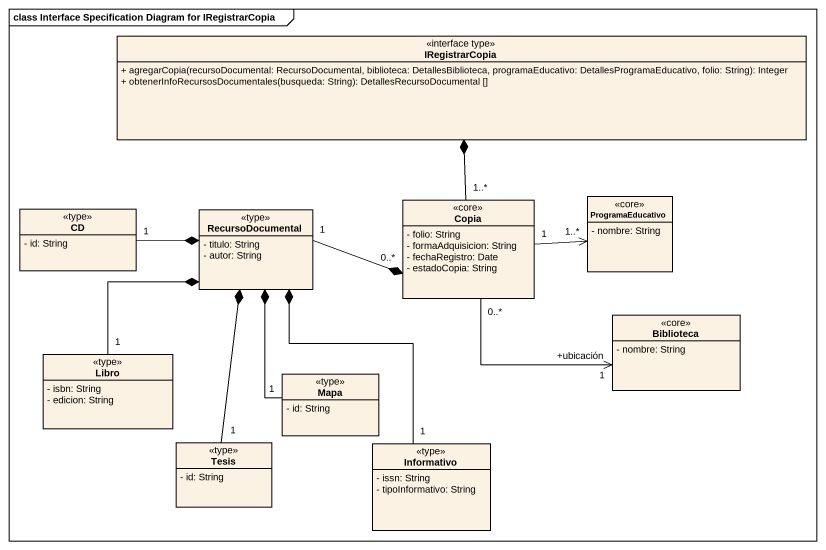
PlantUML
@startuml
mainframe class Interface Specification Diagram for IRegistrarCopia
hide circle
hide empty members
skinparam classAttributeIconSize 0
class IRegistrarCopia <<interface type>> {
  + agregarCopia(recursoDocumental: RecursoDocumental, biblioteca: DetallesBiblioteca, programaEducativo: DetallesProgramaEducativo, folio: String): Integer
  + obtenerInfoRecursosDocumentales(busqueda: String): DetallesRecursoDocumental []
}
class ProgramaEducativo <<core>> {
  - nombre: String
}
class CD <<type>> {
  - id: String
}
class RecursoDocumental <<type>> {
  - titulo: String
  - autor: String
}
class Copia <<core>> {
  - folio: String
  - formaAdquisicion: String
  - fechaRegistro: Date
  - estadoCopia: String
}
class Biblioteca <<core>> {
  - nombre: String
}
class Libro <<type>> {
  - isbn: String
  - edicion: String
}
class Mapa <<type>> {
  - id: String
}
class Tesis <<type>> {
  - id: String
}
class Informativo <<type>> {
  - issn: String
  - tipoInformativo: String
}
ProgramaEducativo "1..*" <-left- "1" Copia
CD "1" -right-* RecursoDocumental
RecursoDocumental "1" -right-* "0..*" Copia
Copia "1..*" -up-* IRegistrarCopia
Copia "0..*" -right-> "+ubicación\n1" Biblioteca
Libro "1" -up-* RecursoDocumental
Mapa "1" -up-* RecursoDocumental
Tesis "1" -up-* RecursoDocumental
Informativo "1" -up-* RecursoDocumental
@enduml
